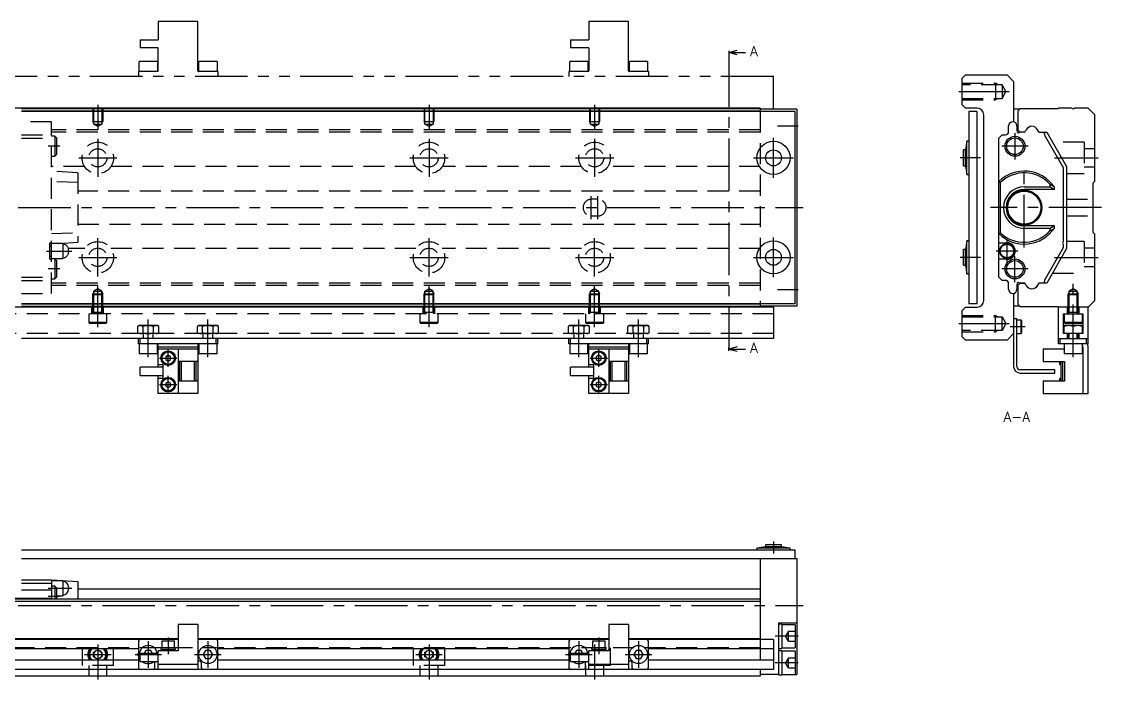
# Model space of a CAD drawing. Extents: x -2 to 604, y -8 to 207.
# Drawn here: x 278.4 to 604.4, y 9 to 207.4 of the extents above; entities that cross this region are included whole.
import ezdxf

# ---------------------------------------------------------------- set-up
doc = ezdxf.new("R2010")
doc.units = 0
doc.header["$LTSCALE"] = 0.5
for name, pattern in [('CENTER', [50.8, 31.75, -6.35, 6.35, -6.35]), ('DASHED', [19.05, 12.7, -6.35]), ('PHANTOM', [63.5, 31.75, -6.35, 6.35, -6.35, 6.35, -6.35])]:
    doc.linetypes.add(name, pattern=pattern)
for name, color, linetype in [('MSM_CENTER', 1, 'CENTER'), ('MSM_CONTINUOUS', 7, 'CONTINUOUS'), ('MSM_DASHED', 4, 'DASHED'), ('MSM_IMAGINARY', 6, 'PHANTOM'), ('MSM_NARROW', 5, 'CONTINUOUS'), ('MSM_PART_NUMBER', 7, 'CONTINUOUS')]:
    doc.layers.add(name, color=color, linetype=linetype)
doc.styles.get("Standard").update_dxf_attribs({"font": 'txt.shx', "height": 3, "bigfont": 'bigfont.shx'})

msp = doc.modelspace()

# ---------------------------------------------------------------- linework, layer by layer
at = {"layer": 'MSM_CENTER'}
for p, q in [((491.92, 197.59), (491.92, 108.62)), ((561.4, 186.3), (576.59, 186.3)), ((301.4, 182.3), (301.4, 174.79)), ((401.4, 182.3), (401.4, 174.79)), ((451.4, 182.3), (451.4, 174.79)), ((506.65, 176), (512.9, 176)), ((578.3, 173.8), (578.3, 165.8)), ((289.9, 169.8), (286.4, 169.8)), ((301.4, 172.05), (301.4, 160.55)), ((401.4, 172.05), (401.4, 160.55)), ((451.4, 172.05), (451.4, 160.55)), ((505.4, 160.3), (505.4, 172.3)), ((582.3, 169.8), (574.3, 169.8)), ((295.65, 166.3), (307.15, 166.3)), ((395.65, 166.3), (407.15, 166.3)), ((445.65, 166.3), (457.15, 166.3)), ((499.4, 166.3), (511.4, 166.3)), ((567.9, 166.3), (561.8, 166.3)), ((590.22, 166.3), (603.4, 166.3)), ((581.1, 139.3), (581.1, 163.3)), ((450.4, 147.8), (450.4, 154.8)), ((452.4, 147.8), (452.4, 154.8)), ((-2, 151.3), (514.4, 151.3)), ((604.4, 151.3), (570.9, 151.3)), ((301.4, 130.55), (301.4, 142.05)), ((401.4, 130.55), (401.4, 142.05)), ((451.4, 130.55), (451.4, 142.05)), ((505.4, 130.3), (505.4, 142.3)), ((575.9, 134.95), (575.9, 141.45)), ((285.9, 138.2), (293.6, 138.2)), ((579.15, 138.2), (572.65, 138.2)), ((295.65, 136.3), (307.15, 136.3)), ((395.65, 136.3), (407.15, 136.3)), ((445.65, 136.3), (457.15, 136.3)), ((499.4, 136.3), (511.4, 136.3)), ((567.9, 136.3), (561.8, 136.3)), ((578.3, 128.8), (578.3, 136.8)), ((590.22, 136.3), (603.4, 136.3)), ((289.9, 132.8), (286.4, 132.8)), ((582.3, 132.8), (574.3, 132.8)), ((301.4, 115.25), (301.4, 127.81)), ((401.4, 115.25), (401.4, 127.81)), ((451.4, 115.25), (451.4, 127.81)), ((595.9, 106.2), (595.9, 128.3)), ((506.65, 126.6), (512.9, 126.6)), ((316.65, 106.2), (316.65, 117.55)), ((334.65, 106.2), (334.65, 117.55)), ((446.65, 106.2), (446.65, 117.55)), ((464.65, 106.2), (464.65, 117.55)), ((561.4, 116.3), (576.59, 116.3)), ((581.4, 115.3), (576.9, 115.3)), ((322.65, 103.27), (322.65, 108.52)), ((452.65, 103.27), (452.65, 108.52)), ((320.02, 105.9), (325.27, 105.9)), ((450.02, 105.9), (455.27, 105.9)), ((320.02, 97.9), (325.27, 97.9)), ((322.65, 95.27), (322.65, 100.52)), ((450.02, 97.9), (455.27, 97.9)), ((452.65, 95.27), (452.65, 100.52)), ((505.4, 50.6), (505.4, 47)), ((286.4, 36.5), (293.6, 36.5)), ((286.4, 34.1), (289.9, 34.1)), ((-2, 31.3), (514.4, 31.3)), ((316.65, 20.5), (316.65, 12.5)), ((322.65, 21.6), (322.65, 16.6)), ((334.65, 20.5), (334.65, 12.5)), ((446.65, 20.5), (446.65, 12.5)), ((452.65, 21.6), (452.65, 16.6)), ((464.65, 20.5), (464.65, 12.5)), ((512.9, 22), (505.9, 22)), ((297.4, 16.5), (305.4, 16.5)), ((301.4, 19.5), (301.4, 9)), ((301.4, 19.5), (301.4, 9)), ((312.65, 16.5), (320.65, 16.5)), ((330.65, 16.5), (338.65, 16.5)), ((397.4, 16.5), (405.4, 16.5)), ((401.4, 19.5), (401.4, 9)), ((401.4, 19.5), (401.4, 9)), ((442.65, 16.5), (450.65, 16.5)), ((451.4, 19.5), (451.4, 9)), ((460.65, 16.5), (468.65, 16.5)), ((512.9, 14), (505.9, 14))]:
    msp.add_line(p, q, dxfattribs=at)
at = {"layer": 'MSM_CONTINUOUS'}
for p, q in [((491.92, 198.09), (494.42, 198.76)), ((491.92, 198.59), (491.92, 197.59)), ((494.42, 197.42), (491.92, 198.09)), ((491.92, 198.09), (496.92, 198.09)), ((562.4, 190.3), (563.4, 191.3)), ((562.4, 182.3), (562.4, 190.3)), ((563.4, 191.3), (575.9, 191.3)), ((575.9, 191.3), (577.9, 189.3)), ((577.9, 189.3), (577.9, 177.17)), ((501.4, 181.3), (151.4, 181.3)), ((501.4, 181.1), (278.4, 181.1)), ((501.4, 180.4), (278.4, 180.4)), ((511.9, 180.3), (278.4, 180.3)), ((501.4, 181.3), (501.4, 180.3)), ((512.4, 181), (501.4, 181)), ((511.9, 122.3), (511.9, 180.3)), ((512.4, 181), (512.4, 121.6)), ((563.4, 181.3), (562.4, 182.3)), ((566.9, 181.3), (563.4, 181.3)), ((564.4, 180.3), (564.4, 122.3)), ((566.9, 180.3), (564.4, 180.3)), ((566.9, 122.3), (566.9, 180.3)), ((568.9, 123.3), (568.9, 179.3)), ((579.8, 181), (577.9, 181)), ((579.9, 181.1), (579.2, 180.4)), ((579.2, 180.4), (579.2, 174.75)), ((591.2, 181.1), (579.9, 181.1)), ((591.4, 181.3), (591.2, 181.1)), ((595.5, 181.3), (591.4, 181.3)), ((600.4, 181.3), (596.3, 181.3)), ((602.4, 179.3), (600.4, 181.3)), ((602.4, 159.3), (602.4, 179.3)), ((573.4, 172.25), (574.4, 173.25)), ((574.4, 173.25), (575.4, 173.25)), ((576.4, 174.25), (576.4, 175.95)), ((578.9, 175.95), (578.9, 174.55)), ((579.2, 174.75), (579.9, 174.05)), ((579.7, 174.1), (579.85, 174.1)), ((581.25, 174.05), (579.9, 174.05)), ((581.25, 174.05), (581.62, 174.7)), ((585.12, 174.8), (585.55, 174.05)), ((585.55, 174.05), (585.12, 174.8)), ((585.55, 174.05), (587.9, 174.05)), ((587.24, 173.6), (587.24, 173.2)), ((587.24, 173.6), (587.24, 173.2)), ((587.24, 173.2), (592.9, 163.39)), ((587.9, 174.05), (593.9, 163.66)), ((563.8, 171.3), (563.4, 168.7)), ((564.4, 171.3), (563.8, 171.3)), ((563.8, 161.3), (563.8, 171.3)), ((573.4, 130.35), (573.4, 172.25)), ((563.4, 168.7), (562.8, 168.7)), ((562.8, 163.9), (562.8, 168.7)), ((563.4, 163.9), (563.4, 168.7)), ((562.8, 163.9), (563.4, 163.9)), ((563.4, 163.9), (563.8, 161.3)), ((592.9, 163.39), (592.9, 140.95)), ((593.9, 163.66), (593.9, 138.94)), ((563.8, 161.3), (564.4, 161.3)), ((573.9, 158.9), (573.4, 159.16)), ((573.9, 143.7), (573.9, 158.9)), ((581.1, 157.56), (588.95, 157.56)), ((590.2, 156.8), (581.1, 156.8)), ((588.95, 157.56), (588.95, 158.23)), ((588.95, 157.56), (590.2, 156.8)), ((590.2, 156.8), (590.2, 157.48)), ((601.9, 158.8), (602.4, 159.3)), ((601.9, 143.8), (601.9, 158.8)), ((573.4, 143.44), (573.9, 143.7)), ((590.2, 145.8), (581.1, 145.8)), ((588.95, 145.04), (581.1, 145.04)), ((590.2, 145.8), (588.95, 145.04)), ((588.95, 144.37), (588.95, 145.04)), ((590.2, 145.12), (590.2, 145.8)), ((602.4, 143.3), (601.9, 143.8)), ((563.8, 141.3), (563.4, 138.7)), ((564.4, 141.3), (563.8, 141.3)), ((563.8, 131.3), (563.8, 141.3)), ((573.4, 140.7), (575.9, 140.7)), ((602.4, 123.3), (602.4, 143.3)), ((563.4, 138.7), (562.8, 138.7)), ((562.8, 133.9), (562.8, 138.7)), ((563.4, 133.9), (563.4, 138.7)), ((592.9, 139.21), (587.24, 129.4)), ((593.9, 138.94), (587.9, 128.55)), ((592.9, 140.15), (592.9, 139.21)), ((562.8, 133.9), (563.4, 133.9)), ((563.4, 133.9), (563.8, 131.3)), ((575.9, 135.7), (573.4, 135.7)), ((563.8, 131.3), (564.4, 131.3)), ((574.4, 129.35), (573.4, 130.35)), ((575.4, 129.35), (574.4, 129.35)), ((576.4, 126.65), (576.4, 128.35)), ((578.9, 128.05), (578.9, 126.65)), ((579.9, 128.55), (579.2, 127.85)), ((579.2, 127.85), (579.2, 122.2)), ((579.85, 128.5), (579.7, 128.5)), ((579.9, 128.55), (579.85, 128.5)), ((581.25, 128.55), (579.9, 128.55)), ((579.9, 128.55), (581.25, 128.55)), ((581.68, 127.8), (581.25, 128.55)), ((581.62, 127.9), (581.25, 128.55)), ((585.55, 128.55), (585.12, 127.8)), ((585.55, 128.55), (585.18, 127.9)), ((587.9, 128.55), (585.55, 128.55)), ((586.95, 128.55), (585.55, 128.55)), ((587.24, 129.4), (587.24, 129)), ((577.9, 125.43), (577.9, 103.4)), ((505.4, 121.3), (147.4, 121.3)), ((511.9, 122.3), (278.4, 122.3)), ((501.4, 122.2), (278.4, 122.2)), ((501.4, 121.5), (278.4, 121.5)), ((501.4, 122.3), (501.4, 121.3)), ((512.4, 121.6), (501.4, 121.6)), ((505.4, 121.3), (505.4, 111.8)), ((562.4, 120.3), (563.4, 121.3)), ((563.4, 121.3), (566.9, 121.3)), ((566.9, 122.3), (564.4, 122.3)), ((579.8, 121.6), (577.9, 121.6)), ((579.2, 122.2), (579.9, 121.5)), ((579.9, 121.5), (591.2, 121.5)), ((591.2, 121.5), (591.4, 121.3)), ((600.4, 121.3), (591.4, 121.3)), ((591.4, 110.2), (591.4, 121.3)), ((600.4, 121.3), (602.4, 123.3)), ((600.4, 110.2), (600.4, 121.3)), ((562.4, 112.3), (562.4, 120.3)), ((578.9, 117.8), (577.9, 117.8)), ((578.9, 103.4), (578.9, 117.8)), ((593, 113.3), (593, 119.3)), ((593, 119.3), (598.8, 119.3)), ((593.15, 119.3), (593.15, 116.6)), ((598.65, 116.6), (598.65, 119.3)), ((598.8, 119.3), (598.8, 113.3)), ((580.2, 117.3), (578.9, 117.3)), ((580.4, 117.1), (580.2, 117.3)), ((580.2, 113.3), (580.2, 117.3)), ((580.4, 113.5), (580.4, 117.1)), ((593.15, 116.6), (593.45, 116.3)), ((598.65, 116.6), (593.15, 116.6)), ((593.15, 113.3), (593.15, 115.7)), ((598.65, 115.7), (593.15, 115.7)), ((598.35, 116.3), (593.45, 116.3)), ((595.9, 115.45), (594.52, 115.7)), ((595.9, 113.55), (595.9, 115.45)), ((598.65, 115.45), (597.27, 115.7)), ((598.35, 116.3), (598.65, 116.6)), ((598.65, 113.3), (598.65, 115.7)), ((505.4, 111.8), (278.4, 111.8)), ((313.65, 110.2), (313.65, 111.8)), ((314.15, 110.2), (314.15, 111.8)), ((337.15, 110.2), (337.15, 111.8)), ((337.65, 110.2), (337.65, 111.8)), ((443.65, 110.2), (443.65, 111.8)), ((444.15, 110.2), (444.15, 111.8)), ((467.15, 110.2), (467.15, 111.8)), ((467.65, 110.2), (467.65, 111.8)), ((563.4, 111.3), (562.4, 112.3)), ((575.9, 111.3), (563.4, 111.3)), ((577.9, 113.3), (575.9, 111.3)), ((578.9, 113.3), (580.2, 113.3)), ((580.2, 113.3), (580.4, 113.5)), ((591.4, 111.8), (600.4, 111.8)), ((591.9, 110.2), (591.9, 111.8)), ((598.8, 113.3), (593, 113.3)), ((593.15, 113.55), (594.52, 113.3)), ((594.2, 111.8), (594.2, 113.3)), ((594.4, 113.3), (594.4, 111.8)), ((595.9, 113.55), (597.27, 113.3)), ((597.4, 111.8), (597.4, 113.3)), ((597.6, 113.3), (597.6, 111.8)), ((599.9, 110.2), (599.9, 111.8)), ((337.65, 110.2), (313.65, 110.2)), ((313.9, 110.2), (313.9, 107.2)), ((319.4, 107.2), (319.4, 110.2)), ((319.65, 103.15), (319.65, 110.07)), ((331.65, 109.2), (319.65, 109.2)), ((331.65, 108.6), (319.65, 108.6)), ((325.65, 108.6), (325.65, 95.2)), ((331.65, 110.07), (331.65, 95.2)), ((331.9, 110.2), (331.9, 107.2)), ((337.4, 107.2), (337.4, 110.2)), ((467.65, 110.2), (443.65, 110.2)), ((443.9, 110.2), (443.9, 107.2)), ((449.4, 107.2), (449.4, 110.2)), ((449.65, 103.15), (449.65, 110.07)), ((461.65, 109.2), (449.65, 109.2)), ((461.65, 108.6), (449.65, 108.6)), ((455.65, 108.6), (455.65, 95.2)), ((461.65, 110.07), (461.65, 95.2)), ((461.9, 110.2), (461.9, 107.2)), ((467.4, 107.2), (467.4, 110.2)), ((494.42, 109.29), (491.92, 108.62)), ((491.92, 108.12), (491.92, 109.12)), ((491.92, 108.62), (494.42, 107.95)), ((491.92, 108.62), (496.92, 108.62)), ((586.8, 108.6), (586.8, 104.9)), ((593.15, 108.6), (586.8, 108.6)), ((600.4, 110.2), (591.4, 110.2)), ((593.15, 110.2), (593.15, 107.2)), ((598.65, 107.2), (598.65, 110.2)), ((598.8, 108.6), (598.65, 108.6)), ((598.8, 109.2), (598.8, 95.2)), ((600.4, 95.2), (600.4, 109.2)), ((319.4, 107.2), (313.9, 107.2)), ((322.65, 106.77), (321.9, 106.33)), ((321.9, 106.33), (321.9, 105.47)), ((321.9, 105.47), (322.65, 105.03)), ((323.4, 106.33), (322.65, 106.77)), ((322.65, 105.03), (323.4, 105.47)), ((323.4, 105.47), (323.4, 106.33)), ((331.65, 104.9), (325.65, 104.9)), ((326.15, 98.9), (326.15, 104.9)), ((326.65, 98.9), (326.65, 104.9)), ((330.65, 98.9), (330.65, 104.9)), ((331.15, 98.9), (331.15, 104.9)), ((337.4, 107.2), (331.9, 107.2)), ((449.4, 107.2), (443.9, 107.2)), ((452.65, 106.77), (451.9, 106.33)), ((451.9, 106.33), (451.9, 105.47)), ((451.9, 105.47), (452.65, 105.03)), ((453.4, 106.33), (452.65, 106.77)), ((452.65, 105.03), (453.4, 105.47)), ((453.4, 105.47), (453.4, 106.33)), ((461.65, 104.9), (455.65, 104.9)), ((456.15, 98.9), (456.15, 104.9)), ((456.65, 98.9), (456.65, 104.9)), ((460.65, 98.9), (460.65, 104.9)), ((461.15, 98.9), (461.15, 104.9)), ((467.4, 107.2), (461.9, 107.2)), ((586.8, 104.9), (593.3, 104.9)), ((591.8, 104), (591.8, 104.9)), ((592.3, 98.9), (592.3, 104.9)), ((592.8, 98.9), (592.8, 104.9)), ((598.65, 107.2), (593.15, 107.2)), ((593.3, 104.9), (593.3, 98.9)), ((321.15, 103.15), (314.15, 103.15)), ((314.15, 100.65), (314.15, 103.15)), ((321.15, 103.9), (319.65, 103.9)), ((321.15, 99.9), (321.15, 103.9)), ((451.15, 103.15), (444.15, 103.15)), ((444.15, 100.65), (444.15, 103.15)), ((451.15, 103.9), (449.65, 103.9)), ((451.15, 99.9), (451.15, 103.9)), ((590.3, 102.4), (579.9, 102.4)), ((579.9, 101.4), (590.3, 101.4)), ((590.3, 101.4), (590.3, 102.4)), ((591.8, 104), (592.3, 104)), ((314.15, 100.65), (321.15, 100.65)), ((319.65, 95.2), (319.65, 100.65)), ((319.65, 99.9), (321.15, 99.9)), ((322.65, 98.77), (321.9, 98.33)), ((321.9, 98.33), (321.9, 97.47)), ((323.4, 98.33), (322.65, 98.77)), ((323.4, 97.47), (323.4, 98.33)), ((331.65, 98.9), (325.65, 98.9)), ((444.15, 100.65), (451.15, 100.65)), ((449.65, 95.2), (449.65, 100.65)), ((449.65, 99.9), (451.15, 99.9)), ((452.65, 98.77), (451.9, 98.33)), ((451.9, 98.33), (451.9, 97.47)), ((453.4, 98.33), (452.65, 98.77)), ((453.4, 97.47), (453.4, 98.33)), ((461.65, 98.9), (455.65, 98.9)), ((586.8, 98.9), (586.8, 95.2)), ((593.3, 98.9), (586.8, 98.9)), ((592.3, 99.8), (591.8, 99.8)), ((591.8, 98.9), (591.8, 99.8)), ((331.65, 95.2), (319.65, 95.2)), ((321.9, 97.47), (322.65, 97.03)), ((322.65, 97.03), (323.4, 97.47)), ((461.65, 95.2), (449.65, 95.2)), ((451.9, 97.47), (452.65, 97.03)), ((452.65, 97.03), (453.4, 97.47)), ((586.8, 95.2), (600.4, 95.2)), ((503, 49), (500.4, 48.6)), ((503, 49.6), (503, 49)), ((507.8, 49.6), (503, 49.6)), ((507.8, 49), (503, 49)), ((507.8, 49), (507.8, 49.6)), ((510.4, 48.6), (507.8, 49)), ((511.9, 48), (278.4, 48)), ((500.4, 48.6), (500.4, 48)), ((510.4, 48.6), (500.4, 48.6)), ((510.4, 48), (510.4, 48.6)), ((511.9, 45.5), (511.9, 48)), ((278.4, 45.5), (512.4, 45.5)), ((501.4, 45.5), (501.4, 21)), ((512.4, 45.5), (512.4, 10.5)), ((278.4, 39), (287.4, 39)), ((278.4, 38), (287.4, 38)), ((278.4, 36), (287.4, 36)), ((287.4, 39), (295.4, 38.5)), ((287.4, 39), (287.4, 33.2)), ((290.85, 38.75), (287.4, 38.75)), ((288.4, 37.1), (287.4, 37.1)), ((288.9, 36.6), (288.4, 37.1)), ((288.4, 37.1), (288.4, 33.2)), ((288.9, 36.6), (288.9, 33.2)), ((290.85, 38.75), (290.85, 34.25)), ((292.6, 36.8), (292.6, 36.2)), ((295.4, 38.5), (295.4, 33.2)), ((295.4, 36.3), (501.4, 36.3)), ((256.4, 33.5), (287.4, 33.5)), ((501.4, 33.2), (256.4, 33.2)), ((288.9, 34.25), (290.85, 34.25)), ((501.4, 32.5), (256.4, 32.5)), ((331.65, 25.6), (325.65, 25.6)), ((325.65, 25.6), (325.65, 17.6)), ((331.65, 25.6), (331.65, 12)), ((455.65, 25.6), (455.65, 17.6)), ((461.65, 25.6), (455.65, 25.6)), ((461.65, 25.6), (461.65, 12)), ((512.4, 26), (506.9, 26)), ((506.9, 26), (506.9, 10.35)), ((507.9, 25.65), (506.9, 25.65)), ((507.9, 25.65), (507.9, 18.35)), ((511.9, 25.5), (507.9, 25.5)), ((511.9, 25.5), (511.9, 18.5)), ((325.65, 21.2), (201.65, 21.2)), ((325.65, 21), (201.65, 21)), ((325.65, 21), (201.65, 21)), ((313.65, 20.5), (313.65, 12.5)), ((320.75, 20.6), (320.75, 18.6)), ((320.75, 20.6), (324.55, 20.6)), ((324.55, 18.6), (324.55, 20.6)), ((455.65, 21.2), (331.65, 21.2)), ((455.65, 21), (331.65, 21)), ((455.65, 21), (331.65, 21)), ((337.65, 12.5), (337.65, 20.5)), ((443.65, 20.5), (443.65, 12.5)), ((450.75, 20.6), (450.75, 18.6)), ((450.75, 20.6), (454.55, 20.6)), ((454.55, 18.6), (454.55, 20.6)), ((501.4, 21.2), (461.65, 21.2)), ((505.4, 21), (461.65, 21)), ((501.4, 21), (461.65, 21)), ((467.65, 12.5), (467.65, 20.5)), ((505.4, 21), (505.4, 12)), ((313.65, 18.2), (207.65, 18.2)), ((300.15, 17.22), (301.4, 17.94)), ((300.15, 15.78), (300.15, 17.22)), ((301.4, 17.94), (302.65, 17.22)), ((302.65, 17.22), (302.65, 15.78)), ((313.47, 16.5), (313.65, 16.8)), ((313.65, 16.2), (313.47, 16.5)), ((319.65, 16.85), (314.15, 16.85)), ((314.15, 14.35), (314.15, 16.85)), ((315.93, 17.75), (315.41, 16.85)), ((317.37, 17.75), (315.93, 17.75)), ((317.89, 16.85), (317.37, 17.75)), ((325.65, 17.6), (319.65, 17.6)), ((319.65, 12), (319.65, 17.6)), ((320.45, 18.6), (320.45, 18.1)), ((320.45, 18.6), (324.85, 18.6)), ((320.45, 18.1), (324.85, 18.1)), ((320.65, 18.1), (320.65, 17.6)), ((324.65, 17.6), (324.65, 18.1)), ((324.85, 18.1), (324.85, 18.6)), ((333.93, 17.75), (333.21, 16.5)), ((333.21, 16.5), (333.93, 15.25)), ((335.37, 17.75), (333.93, 17.75)), ((336.09, 16.5), (335.37, 17.75)), ((335.37, 15.25), (336.09, 16.5)), ((337.83, 16.5), (337.61, 16.12)), ((443.65, 18.2), (337.65, 18.2)), ((337.65, 16.8), (337.83, 16.5)), ((400.15, 17.22), (401.4, 17.94)), ((400.15, 15.78), (400.15, 17.22)), ((401.4, 17.94), (402.65, 17.22)), ((402.65, 17.22), (402.65, 15.78)), ((443.47, 16.5), (443.65, 16.8)), ((443.65, 16.2), (443.47, 16.5)), ((449.65, 16.85), (444.15, 16.85)), ((444.15, 14.35), (444.15, 16.85)), ((445.93, 17.75), (445.41, 16.85)), ((447.37, 17.75), (445.93, 17.75)), ((447.89, 16.85), (447.37, 17.75)), ((455.65, 17.6), (449.65, 17.6)), ((449.65, 12), (449.65, 17.6)), ((450.45, 18.6), (450.45, 18.1)), ((450.45, 18.6), (454.85, 18.6)), ((450.45, 18.1), (454.85, 18.1)), ((450.65, 18.1), (450.65, 17.6)), ((454.65, 17.6), (454.65, 18.1)), ((454.85, 18.1), (454.85, 18.6)), ((463.93, 17.75), (463.21, 16.5)), ((463.21, 16.5), (463.93, 15.25)), ((465.37, 17.75), (463.93, 17.75)), ((466.09, 16.5), (465.37, 17.75)), ((465.37, 15.25), (466.09, 16.5)), ((467.83, 16.5), (467.61, 16.12)), ((505.4, 18.2), (467.65, 18.2)), ((467.65, 16.8), (467.83, 16.5)), ((506.9, 18.35), (507.9, 18.35)), ((507.9, 17.65), (506.9, 17.65)), ((507.9, 18.5), (511.9, 18.5)), ((507.9, 17.65), (507.9, 10.35)), ((511.9, 17.5), (507.9, 17.5)), ((511.9, 17.5), (511.9, 10.5)), ((313.65, 14.8), (207.65, 14.8)), ((301.4, 15.06), (300.15, 15.78)), ((302.65, 15.78), (301.4, 15.06)), ((314.15, 14.35), (319.65, 14.35)), ((318.65, 12.5), (318.65, 14.1)), ((319.65, 13.6), (331.65, 13.6)), ((331.65, 14.6), (332.15, 14.6)), ((332.65, 14.1), (332.65, 12.5)), ((333.93, 15.25), (335.37, 15.25)), ((443.65, 14.8), (337.65, 14.8)), ((401.4, 15.06), (400.15, 15.78)), ((402.65, 15.78), (401.4, 15.06)), ((444.15, 14.35), (449.65, 14.35)), ((448.65, 12.5), (448.65, 14.1)), ((449.65, 13.6), (461.65, 13.6)), ((461.65, 14.6), (462.15, 14.6)), ((462.65, 14.1), (462.65, 12.5)), ((463.93, 15.25), (465.37, 15.25)), ((505.4, 14.8), (467.65, 14.8)), ((505.4, 12), (147.4, 12)), ((501.4, 12), (151.4, 12)), ((501.4, 10), (151.4, 10)), ((501.4, 12), (501.4, 10)), ((506.9, 10.5), (501.4, 10.5)), ((506.9, 10.35), (507.9, 10.35)), ((507.9, 10.5), (512.4, 10.5))]:
    msp.add_line(p, q, dxfattribs=at)
for centre, radius in [((578.3, 169.8), 3), ((505.4, 166.3), 5), ((578.3, 169.8), 2.5), ((505.4, 166.3), 2.4), ((581.1, 151.3), 5.3), ((581.1, 151.3), 5), ((505.4, 136.3), 5), ((575.9, 138.2), 2.25), ((575.9, 138.2), 2.05), ((505.4, 136.3), 2.4), ((578.3, 132.8), 3), ((578.3, 132.8), 2.5), ((322.65, 105.9), 2.2), ((322.65, 105.9), 1.9), ((452.65, 105.9), 2.2), ((452.65, 105.9), 1.9), ((322.65, 97.9), 2.2), ((322.65, 97.9), 1.9), ((452.65, 97.9), 2.2), ((452.65, 97.9), 1.9), ((334.65, 16.5), 2.75), ((464.65, 16.5), 2.75)]:
    msp.add_circle(centre, radius, dxfattribs=at)
for centre, radius, start, end in [((566.9, 179.3), 2, 0, 90), ((595.9, 181.6), 0.5, 216.8699, 323.1301), ((599.9, 179), 2, 36.8699, 53.1301), ((577.65, 175.95), 1.25, 0, 180), ((575.4, 174.25), 1, 270, 0), ((579.9, 174.55), 1, 180, 228.766), ((579.7, 173.6), 0.5, 90, 156.6746), ((583.55, 173.65), 2.2, 93.981, 151.4552), ((583.25, 173.65), 2.2, 31.4553, 86.019), ((586.74, 173.6), 0.5, 0, 64.1581), ((581.1, 151.3), 11, 34.1804, 134.427), ((581.1, 151.3), 10.47, 41.4448, 133.4287), ((581.1, 151.3), 6.26, 90, 270), ((581.1, 151.3), 5.5, 90, 270), ((585.05, 150.3), 8.84, 54.3755, 63.8517), ((581.1, 151.3), 11, 225.573, 325.8196), ((581.1, 151.3), 10.47, 226.5713, 318.5552), ((584.75, 152.81), 9.43, 296.4456, 305.3272), ((575.9, 138.2), 2.5, 270, 90), ((593.2, 140.55), 0.5, 126.8699, 233.1301), ((575.4, 128.35), 1, 0, 90), ((579.9, 128.05), 1, 131.234, 180), ((579.7, 129), 0.5, 203.3254, 270), ((583.55, 128.95), 2.2, 211.3887, 266.019), ((583.55, 128.95), 2.2, 211.4553, 266.019), ((583.25, 128.95), 2.2, 273.981, 331.4552), ((583.25, 128.95), 2.2, 273.981, 328.5447), ((586.74, 129), 0.5, 295.8419, 360), ((577.65, 126.65), 1.25, 180, 0), ((566.9, 123.3), 2, 270, 0), ((599.9, 123.6), 2, 306.8699, 323.1301), ((594.77, 110.33), 5.37, 92.6591, 107.597), ((597.5, 110.45), 5.25, 92.489, 107.7671), ((594.28, 118.67), 5.37, 272.6596, 287.5965), ((597.03, 118.67), 5.37, 272.6591, 287.597), ((597.8, 109.2), 1, 0, 31.7883), ((597.8, 109.2), 2.6, 0, 22.6199), ((579.9, 103.4), 2, 180, 270), ((579.9, 103.4), 1, 180, 270), ((290.85, 36.8), 1.75, 0, 90), ((290.85, 36.2), 1.75, 270, 0), ((314.15, 20.5), 0.5, 90, 180), ((337.15, 20.5), 0.5, 0, 90), ((444.15, 20.5), 0.5, 90, 180), ((467.15, 20.5), 0.5, 0, 90), ((301.4, 16.5), 3, 145.4819, 214.5181), ((301.4, 16.5), 2.75, 141.8165, 218.1835), ((301.4, 16.5), 2.45, 136.0622, 223.9379), ((301.4, 16.5), 1.25, 120, 240), ((301.4, 16.5), 1.25, 300, 60), ((301.4, 16.5), 2.45, 316.0622, 43.9378), ((301.4, 16.5), 2.75, 321.8165, 38.1835), ((301.4, 16.5), 3, 325.4819, 34.5181), ((316.65, 16.5), 2.75, 7.312, 204.62), ((401.4, 16.5), 3, 145.4819, 214.5181), ((401.4, 16.5), 2.75, 141.8165, 218.1835), ((401.4, 16.5), 2.45, 136.0622, 223.9379), ((401.4, 16.5), 1.25, 120, 240), ((401.4, 16.5), 1.25, 300, 60), ((401.4, 16.5), 2.45, 316.0622, 43.9378), ((401.4, 16.5), 2.75, 321.8165, 38.1835), ((401.4, 16.5), 3, 325.4819, 34.5181), ((446.65, 16.5), 2.75, 7.312, 204.62), ((316.65, 16.5), 2.75, 231.4273, 308.5727), ((319.15, 14.1), 0.5, 150, 180), ((319.22, 14.11), 0.429, 358.6925, 34.0177), ((332.15, 14.1), 0.501, 90.0618, 179.9383), ((332.15, 14.1), 0.5, 0, 90), ((446.65, 16.5), 2.75, 231.4273, 308.5727), ((449.15, 14.1), 0.5, 150, 180), ((449.22, 14.11), 0.429, 358.6925, 34.0177), ((462.15, 14.1), 0.501, 90.0618, 179.9383), ((462.15, 14.1), 0.5, 0, 90), ((314.15, 12.5), 0.5, 180, 270), ((318.15, 12.5), 0.5, 270, 0), ((333.15, 12.5), 0.5, 180, 270), ((337.15, 12.5), 0.5, 270, 360), ((444.15, 12.5), 0.5, 180, 270), ((448.15, 12.5), 0.5, 270, 0), ((463.15, 12.5), 0.5, 180, 270), ((467.15, 12.5), 0.5, 270, 360)]:
    msp.add_arc(centre, radius, start, end, dxfattribs=at)
at = {"layer": 'MSM_DASHED'}
for p, q in [((562.4, 188.8), (572.4, 188.8)), ((574.4, 188.37), (562.4, 188.37)), ((572.4, 188.8), (572.4, 183.8)), ((573.15, 188.37), (572.4, 188.8)), ((575.59, 186.3), (574.4, 188.37)), ((574.4, 188.37), (574.4, 184.23)), ((574.4, 184.23), (575.59, 186.3)), ((562.4, 184.23), (574.4, 184.23)), ((562.4, 183.8), (572.4, 183.8)), ((573.15, 184.23), (572.4, 183.8)), ((299.9, 181.3), (299.9, 177.3)), ((300.17, 176.5), (300.17, 181.3)), ((302.63, 181.3), (302.63, 176.5)), ((302.9, 181.3), (302.9, 177.3)), ((399.9, 181.3), (399.9, 177.3)), ((400.17, 176.5), (400.17, 181.3)), ((402.63, 181.3), (402.63, 176.5)), ((402.9, 181.3), (402.9, 177.3)), ((449.9, 181.3), (449.9, 177.3)), ((450.17, 176.5), (450.17, 181.3)), ((452.63, 181.3), (452.63, 176.5)), ((452.9, 181.3), (452.9, 177.3)), ((501.4, 180.3), (501.4, 122.3)), ((287.4, 177.2), (278.4, 177.2)), ((287.4, 125.4), (287.4, 177.2)), ((300.17, 176.83), (299.9, 177.3)), ((299.9, 177.3), (302.9, 177.3)), ((300.17, 176.5), (302.63, 176.5)), ((301.4, 175.79), (300.17, 176.5)), ((302.63, 176.5), (301.4, 175.79)), ((302.63, 176.83), (302.9, 177.3)), ((400.17, 176.83), (399.9, 177.3)), ((399.9, 177.3), (402.9, 177.3)), ((400.17, 176.5), (402.63, 176.5)), ((401.4, 175.79), (400.17, 176.5)), ((402.63, 176.5), (401.4, 175.79)), ((402.63, 176.83), (402.9, 177.3)), ((450.17, 176.83), (449.9, 177.3)), ((449.9, 177.3), (452.9, 177.3)), ((450.17, 176.5), (452.63, 176.5)), ((451.4, 175.79), (450.17, 176.5)), ((452.63, 176.5), (451.4, 175.79)), ((452.63, 176.83), (452.9, 177.3)), ((278.4, 173.25), (287.4, 173.25)), ((501.4, 174.75), (287.4, 174.75)), ((501.4, 174.05), (287.4, 174.05)), ((288.4, 172.8), (287.4, 172.8)), ((288.4, 172.8), (288.4, 166.8)), ((288.9, 172.3), (288.4, 172.8)), ((278.4, 172.25), (287.4, 172.25)), ((288.9, 172.3), (288.9, 167.3)), ((599.2, 171.05), (589.63, 171.05)), ((599.2, 171.05), (599.2, 161.55)), ((287.4, 166.8), (288.4, 166.8)), ((288.4, 166.8), (288.9, 167.3)), ((602.4, 169.05), (599.2, 169.05)), ((297.45, 163.66), (287.4, 163.66)), ((397.45, 163.66), (305.35, 163.66)), ((447.45, 163.66), (405.35, 163.66)), ((501.4, 163.66), (455.35, 163.66)), ((599.2, 163.55), (602.4, 163.55)), ((295.4, 161.77), (287.4, 162.3)), ((295.4, 161.77), (295.4, 140.83)), ((593.9, 161.55), (599.2, 161.55)), ((295.4, 158.9), (287.4, 159.16)), ((501.4, 156.3), (295.4, 156.3)), ((452.4, 153.8), (450.4, 153.8)), ((593.9, 153.8), (601.9, 153.8)), ((450.4, 148.8), (452.4, 148.8)), ((593.9, 148.8), (601.9, 148.8)), ((287.4, 143.44), (295.4, 143.7)), ((295.4, 146.3), (501.4, 146.3)), ((286.9, 140.7), (287.4, 140.7)), ((286.9, 135.7), (286.9, 140.7)), ((290.85, 140.45), (287.4, 140.45)), ((289.66, 140.45), (295.4, 140.83)), ((290.85, 140.45), (290.85, 135.95)), ((599.2, 141.05), (593.9, 141.05)), ((599.2, 141.05), (599.2, 131.55)), ((287.4, 139.7), (286.9, 139.7)), ((297.45, 138.94), (292.54, 138.94)), ((292.6, 138.5), (292.6, 137.9)), ((397.45, 138.94), (305.35, 138.94)), ((447.45, 138.94), (405.35, 138.94)), ((501.4, 138.94), (455.35, 138.94)), ((602.4, 139.05), (599.2, 139.05)), ((286.9, 136.7), (287.4, 136.7)), ((286.9, 135.7), (287.4, 135.7)), ((287.4, 135.95), (290.85, 135.95)), ((288.4, 135.8), (287.4, 135.8)), ((288.9, 135.3), (288.4, 135.8)), ((288.4, 135.8), (288.4, 129.8)), ((288.9, 135.3), (288.9, 130.3)), ((589.63, 131.55), (599.2, 131.55)), ((599.2, 133.55), (602.4, 133.55)), ((278.4, 130.35), (287.4, 130.35)), ((278.4, 129.35), (287.4, 129.35)), ((287.4, 129.8), (288.4, 129.8)), ((501.4, 128.55), (287.4, 128.55)), ((501.4, 127.85), (287.4, 127.85)), ((288.4, 129.8), (288.9, 130.3)), ((278.4, 125.4), (287.4, 125.4)), ((300.17, 125.77), (299.9, 125.3)), ((299.9, 125.3), (302.9, 125.3)), ((299.9, 125.03), (300.17, 125.3)), ((299.9, 119.3), (299.9, 125.3)), ((302.9, 125.03), (299.9, 125.03)), ((301.4, 126.81), (300.17, 126.1)), ((300.17, 126.1), (302.63, 126.1)), ((300.17, 119.77), (300.17, 126.1)), ((302.63, 126.1), (301.4, 126.81)), ((302.63, 119.77), (302.63, 126.1)), ((302.63, 125.77), (302.9, 125.3)), ((302.9, 125.03), (302.63, 125.3)), ((302.9, 119.3), (302.9, 125.3)), ((400.17, 125.77), (399.9, 125.3)), ((399.9, 125.3), (402.9, 125.3)), ((399.9, 125.03), (400.17, 125.3)), ((399.9, 119.3), (399.9, 125.3)), ((402.9, 125.03), (399.9, 125.03)), ((401.4, 126.81), (400.17, 126.1)), ((400.17, 126.1), (402.63, 126.1)), ((400.17, 119.77), (400.17, 126.1)), ((402.63, 126.1), (401.4, 126.81)), ((402.63, 119.77), (402.63, 126.1)), ((402.63, 125.77), (402.9, 125.3)), ((402.9, 125.03), (402.63, 125.3)), ((402.9, 119.3), (402.9, 125.3)), ((450.17, 125.77), (449.9, 125.3)), ((449.9, 125.3), (452.9, 125.3)), ((449.9, 125.03), (450.17, 125.3)), ((449.9, 119.3), (449.9, 125.3)), ((452.9, 125.03), (449.9, 125.03)), ((451.4, 126.81), (450.17, 126.1)), ((450.17, 126.1), (452.63, 126.1)), ((450.17, 119.77), (450.17, 126.1)), ((452.63, 126.1), (451.4, 126.81)), ((452.63, 119.77), (452.63, 126.1)), ((452.63, 125.77), (452.9, 125.3)), ((452.9, 125.03), (452.63, 125.3)), ((452.9, 119.3), (452.9, 125.3)), ((594.67, 125.77), (594.4, 125.3)), ((594.4, 125.03), (594.67, 125.3)), ((594.4, 119.3), (594.4, 125.3)), ((594.4, 125.3), (597.4, 125.3)), ((597.4, 125.03), (594.4, 125.03)), ((595.9, 126.81), (594.67, 126.1)), ((594.67, 119.77), (594.67, 126.1)), ((594.67, 126.1), (597.13, 126.1)), ((597.13, 126.1), (595.9, 126.81)), ((597.13, 119.77), (597.13, 126.1)), ((597.13, 125.77), (597.4, 125.3)), ((597.13, 125.3), (597.4, 125.03)), ((597.4, 119.3), (597.4, 125.3)), ((299.65, 119.3), (299.65, 121.3)), ((303.15, 119.3), (303.15, 121.3)), ((399.65, 119.3), (399.65, 121.3)), ((403.15, 119.3), (403.15, 121.3)), ((449.65, 119.3), (449.65, 121.3)), ((453.15, 119.3), (453.15, 121.3)), ((594.15, 119.3), (594.15, 121.3)), ((597.65, 119.3), (597.65, 121.3)), ((505.4, 119.3), (147.4, 119.3)), ((298.65, 119.3), (298.65, 116.6)), ((299.9, 119.3), (300.17, 119.77)), ((299.9, 119.77), (302.9, 119.77)), ((302.9, 119.3), (302.63, 119.77)), ((304.15, 116.6), (304.15, 119.3)), ((398.65, 119.3), (398.65, 116.6)), ((399.9, 119.3), (400.17, 119.77)), ((399.9, 119.77), (402.9, 119.77)), ((402.9, 119.3), (402.63, 119.77)), ((404.15, 116.6), (404.15, 119.3)), ((448.65, 119.3), (448.65, 116.6)), ((449.9, 119.3), (450.17, 119.77)), ((449.9, 119.77), (452.9, 119.77)), ((452.9, 119.3), (452.63, 119.77)), ((454.15, 116.6), (454.15, 119.3)), ((562.4, 118.8), (572.4, 118.8)), ((562.4, 118.37), (574.4, 118.37)), ((572.4, 113.8), (572.4, 118.8)), ((573.15, 118.37), (572.4, 118.8)), ((574.4, 118.37), (575.59, 116.3)), ((574.4, 114.23), (574.4, 118.37)), ((594.4, 119.3), (594.67, 119.77)), ((594.4, 119.77), (597.4, 119.77)), ((597.4, 119.3), (597.13, 119.77)), ((298.65, 116.6), (298.95, 116.3)), ((304.15, 116.6), (298.65, 116.6)), ((303.85, 116.3), (298.95, 116.3)), ((303.85, 116.3), (304.15, 116.6)), ((313.9, 115.7), (313.47, 115.45)), ((313.47, 113.55), (313.47, 115.45)), ((319.4, 115.7), (313.9, 115.7)), ((315.06, 115.45), (314.27, 115.7)), ((315.06, 113.55), (315.06, 115.45)), ((318.24, 113.55), (318.24, 115.45)), ((319.83, 115.45), (319.03, 115.7)), ((319.83, 115.45), (319.4, 115.7)), ((319.83, 113.55), (319.83, 115.45)), ((331.9, 115.7), (331.47, 115.45)), ((331.47, 113.55), (331.47, 115.45)), ((337.4, 115.7), (331.9, 115.7)), ((333.06, 115.45), (332.27, 115.7)), ((333.06, 113.55), (333.06, 115.45)), ((336.24, 113.55), (336.24, 115.45)), ((337.83, 115.45), (337.03, 115.7)), ((337.83, 115.45), (337.4, 115.7)), ((337.83, 113.55), (337.83, 115.45)), ((398.65, 116.6), (398.95, 116.3)), ((404.15, 116.6), (398.65, 116.6)), ((403.85, 116.3), (398.95, 116.3)), ((403.85, 116.3), (404.15, 116.6)), ((443.9, 115.7), (443.47, 115.45)), ((443.47, 113.55), (443.47, 115.45)), ((449.4, 115.7), (443.9, 115.7)), ((445.06, 115.45), (444.27, 115.7)), ((445.06, 113.55), (445.06, 115.45)), ((448.24, 113.55), (448.24, 115.45)), ((448.65, 116.6), (448.95, 116.3)), ((454.15, 116.6), (448.65, 116.6)), ((453.85, 116.3), (448.95, 116.3)), ((449.83, 115.45), (449.03, 115.7)), ((449.83, 115.45), (449.4, 115.7)), ((449.83, 113.55), (449.83, 115.45)), ((453.85, 116.3), (454.15, 116.6)), ((461.9, 115.7), (461.47, 115.45)), ((461.47, 113.55), (461.47, 115.45)), ((467.4, 115.7), (461.9, 115.7)), ((463.06, 115.45), (462.27, 115.7)), ((463.06, 113.55), (463.06, 115.45)), ((466.24, 113.55), (466.24, 115.45)), ((467.83, 115.45), (467.03, 115.7)), ((467.83, 115.45), (467.4, 115.7)), ((467.83, 113.55), (467.83, 115.45)), ((574.4, 114.23), (562.4, 114.23)), ((573.15, 114.23), (572.4, 113.8)), ((575.59, 116.3), (574.4, 114.23)), ((505.4, 113.3), (147.4, 113.3)), ((313.47, 113.55), (313.9, 113.3)), ((313.47, 113.55), (314.27, 113.3)), ((319.4, 113.3), (313.9, 113.3)), ((315.15, 113.3), (315.15, 111.8)), ((318.15, 111.8), (318.15, 113.3)), ((318.24, 113.55), (319.03, 113.3)), ((319.4, 113.3), (319.83, 113.55)), ((331.47, 113.55), (331.9, 113.3)), ((331.47, 113.55), (332.27, 113.3)), ((337.4, 113.3), (331.9, 113.3)), ((333.15, 113.3), (333.15, 111.8)), ((336.15, 111.8), (336.15, 113.3)), ((336.24, 113.55), (337.03, 113.3)), ((337.4, 113.3), (337.83, 113.55)), ((443.47, 113.55), (443.9, 113.3)), ((443.47, 113.55), (444.27, 113.3)), ((449.4, 113.3), (443.9, 113.3)), ((445.15, 113.3), (445.15, 111.8)), ((448.15, 111.8), (448.15, 113.3)), ((448.24, 113.55), (449.03, 113.3)), ((449.4, 113.3), (449.83, 113.55)), ((461.47, 113.55), (461.9, 113.3)), ((461.47, 113.55), (462.27, 113.3)), ((467.4, 113.3), (461.9, 113.3)), ((463.15, 113.3), (463.15, 111.8)), ((466.15, 111.8), (466.15, 113.3)), ((466.24, 113.55), (467.03, 113.3)), ((467.4, 113.3), (467.83, 113.55)), ((562.4, 113.8), (572.4, 113.8)), ((509.9, 23.5), (509.03, 22)), ((509.9, 20.5), (509.9, 23.5)), ((509.9, 23.5), (511.9, 23.5)), ((501.4, 21), (501.4, 12)), ((509.9, 20.5), (509.03, 22)), ((509.9, 20.5), (511.9, 20.5)), ((501.4, 18.5), (151.4, 18.5)), ((296.65, 18.5), (296.65, 13.2)), ((306.15, 13.2), (306.15, 18.5)), ((396.65, 18.5), (396.65, 13.2)), ((406.15, 13.2), (406.15, 18.5)), ((446.65, 18.5), (446.65, 13.2)), ((456.15, 13.2), (456.15, 18.5)), ((306.15, 13.2), (296.65, 13.2)), ((298.65, 13.2), (298.65, 10)), ((304.15, 10), (304.15, 13.2)), ((406.15, 13.2), (396.65, 13.2)), ((398.65, 13.2), (398.65, 10)), ((404.15, 10), (404.15, 13.2)), ((456.15, 13.2), (446.65, 13.2)), ((448.65, 13.2), (448.65, 10)), ((454.15, 10), (454.15, 13.2)), ((509.9, 15.5), (509.03, 14)), ((509.9, 12.5), (509.03, 14)), ((509.9, 12.5), (509.9, 15.5)), ((509.9, 15.5), (511.9, 15.5)), ((509.9, 12.5), (511.9, 12.5))]:
    msp.add_line(p, q, dxfattribs=at)
for centre, radius in [((301.4, 166.3), 4.75), ((401.4, 166.3), 4.75), ((451.4, 166.3), 4.75), ((301.4, 166.3), 2.75), ((401.4, 166.3), 2.75), ((451.4, 166.3), 2.75), ((301.4, 136.3), 4.75), ((401.4, 136.3), 4.75), ((451.4, 136.3), 4.75), ((301.4, 136.3), 2.75), ((401.4, 136.3), 2.75), ((451.4, 136.3), 2.75)]:
    msp.add_circle(centre, radius, dxfattribs=at)
for centre, radius, start, end in [((450.4, 151.3), 2.5, 90, 270), ((452.4, 151.3), 2.5, 270, 90), ((290.85, 138.5), 1.75, 0, 90), ((290.85, 137.9), 1.75, 270, 0), ((314.45, 113.72), 1.99, 95.1303, 119.2549), ((316.65, 110.45), 5.25, 72.4118, 107.5882), ((319.1, 114.08), 1.62, 92.3042, 122.0803), ((332.45, 113.72), 1.99, 95.1303, 119.2549), ((334.65, 110.45), 5.25, 72.4118, 107.5882), ((337.1, 114.08), 1.62, 92.3042, 122.0803), ((444.45, 113.72), 1.99, 95.1303, 119.2549), ((446.65, 110.45), 5.25, 72.4118, 107.5882), ((449.1, 114.08), 1.62, 92.3042, 122.0803), ((462.45, 113.72), 1.99, 95.1303, 119.2549), ((464.65, 110.45), 5.25, 72.4118, 107.5882), ((467.1, 114.08), 1.62, 92.3042, 122.0803), ((314.11, 115.23), 1.94, 274.8223, 299.564), ((316.65, 118.55), 5.25, 252.4118, 287.5882), ((318.78, 115.53), 2.24, 276.5184, 297.8679), ((332.11, 115.23), 1.94, 274.8223, 299.564), ((334.65, 118.55), 5.25, 252.4118, 287.5882), ((336.78, 115.53), 2.24, 276.5184, 297.8679), ((444.11, 115.23), 1.94, 274.8223, 299.564), ((446.65, 118.55), 5.25, 252.4118, 287.5882), ((448.78, 115.53), 2.24, 276.5184, 297.8679), ((462.11, 115.23), 1.94, 274.8223, 299.564), ((464.65, 118.55), 5.25, 252.4118, 287.5882), ((466.78, 115.53), 2.24, 276.5184, 297.8679)]:
    msp.add_arc(centre, radius, start, end, dxfattribs=at)
at = {"layer": 'MSM_IMAGINARY'}
for p, q in [((319.65, 207.4), (319.65, 201.95)), ((331.65, 207.4), (319.65, 207.4)), ((331.65, 192.53), (331.65, 207.4)), ((461.65, 207.4), (449.65, 207.4)), ((449.65, 207.4), (449.65, 201.95)), ((461.65, 192.53), (461.65, 207.4)), ((314.15, 201.95), (314.15, 199.45)), ((314.15, 201.95), (319.65, 201.95)), ((319.65, 199.45), (314.15, 199.45)), ((319.65, 192.53), (319.65, 199.45)), ((444.15, 201.95), (444.15, 199.45)), ((444.15, 201.95), (449.65, 201.95)), ((449.65, 199.45), (444.15, 199.45)), ((449.65, 199.45), (449.65, 192.53)), ((313.65, 192.4), (313.65, 190.8)), ((319.4, 192.4), (313.65, 192.4)), ((313.9, 192.4), (313.9, 195.4)), ((319.4, 195.4), (313.9, 195.4)), ((319.4, 195.4), (319.4, 192.4)), ((331.9, 192.4), (331.9, 195.4)), ((337.4, 195.4), (331.9, 195.4)), ((337.65, 192.4), (331.9, 192.4)), ((337.4, 195.4), (337.4, 192.4)), ((337.65, 192.4), (337.65, 190.8)), ((449.4, 192.4), (443.65, 192.4)), ((443.65, 192.4), (443.65, 190.8)), ((443.9, 192.4), (443.9, 195.4)), ((449.4, 195.4), (443.9, 195.4)), ((449.4, 195.4), (449.4, 192.4)), ((461.9, 192.4), (461.9, 195.4)), ((467.4, 195.4), (461.9, 195.4)), ((467.65, 192.4), (461.9, 192.4)), ((467.4, 195.4), (467.4, 192.4)), ((467.65, 192.4), (467.65, 190.8)), ((505.4, 190.8), (147.4, 190.8)), ((505.4, 181.3), (505.4, 190.8))]:
    msp.add_line(p, q, dxfattribs=at)
for centre, radius, start, end in [((319.43, 192.88), 0.474, 266.4223, 284.1584), ((319.54, 192.53), 0.114, 274.8157, 0.7579), ((331.76, 192.53), 0.114, 179.9395, 231.0289), ((331.87, 192.81), 0.411, 243.6276, 273.5549), ((449.43, 192.88), 0.474, 266.4223, 284.1584), ((449.54, 192.53), 0.114, 274.8157, 0.7579), ((461.76, 192.53), 0.114, 179.9395, 231.0289), ((461.87, 192.81), 0.411, 243.6276, 273.5549)]:
    msp.add_arc(centre, radius, start, end, dxfattribs=at)
at = {"layer": 'MSM_NARROW'}
for p, q in [((594.67, 111.8), (594.67, 113.3)), ((597.13, 111.8), (597.13, 113.3))]:
    msp.add_line(p, q, dxfattribs=at)

# ---------------------------------------------------------------- texts
at = {"layer": 'MSM_PART_NUMBER'}
for s, p in [('A', (498.34, 196.96)), ('A', (498.34, 107.49)), ('A-A', (574.86, 86.67))]:
    msp.add_text(s, height=3, dxfattribs=at).set_placement(p)

doc.saveas('drawing.dxf')
